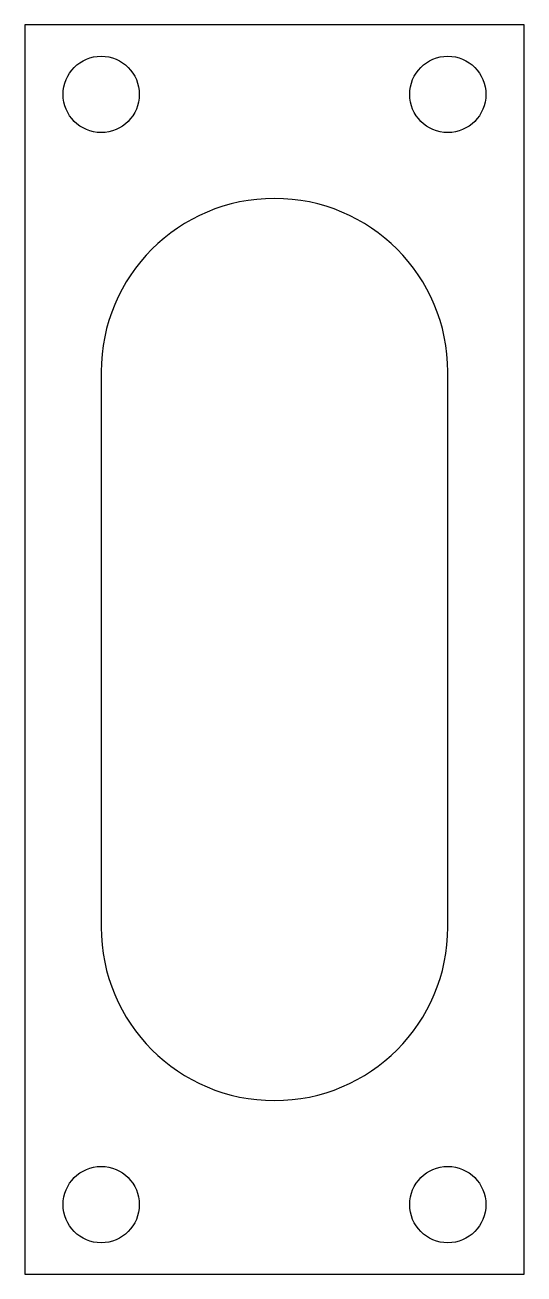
# Model space of a CAD drawing. Header units: millimetres. Extents: x -18 to 18, y -45 to 45.
import ezdxf

# ---------------------------------------------------------------- set-up
doc = ezdxf.new("R2010")
doc.units = ezdxf.units.MM

msp = doc.modelspace()

# ---------------------------------------------------------------- linework, layer by layer
at = {"color": 7, "linetype": 'Continuous', "lineweight": 25}
for p, q in [((-18, 45), (-18, -45)), ((18, 45), (-18, 45)), ((18, -45), (18, 45)), ((-12.5, 20), (-12.5, -20)), ((12.5, -20), (12.5, 20)), ((-18, -45), (18, -45))]:
    msp.add_line(p, q, dxfattribs=at)
for centre in [(-12.5, 40), (12.5, 40), (-12.5, -40), (12.5, -40)]:
    msp.add_circle(centre, 2.75, dxfattribs=at)
for centre, start, end in [((0, 20), 0, 180), ((0, -20), 180, 0)]:
    msp.add_arc(centre, 12.5, start, end, dxfattribs=at)

doc.saveas('drawing.dxf')
